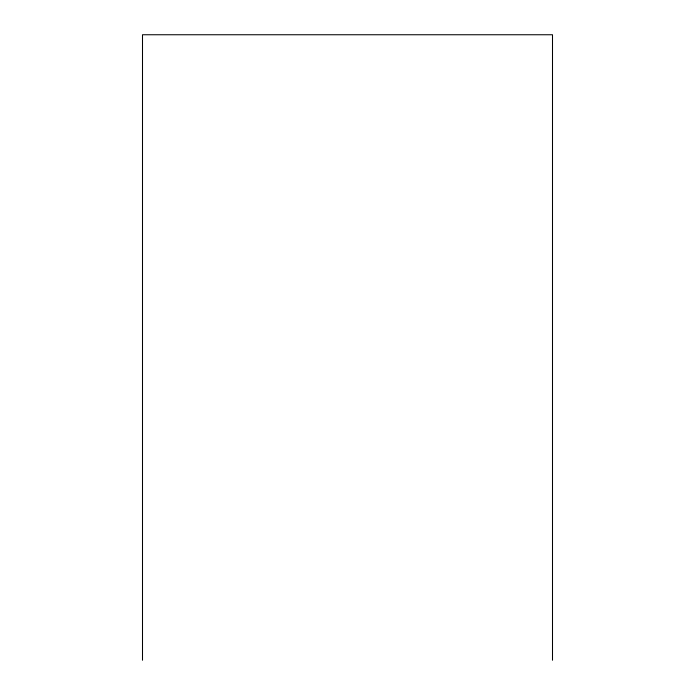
<?xml version="1.0" encoding="UTF-8"?>
<svg xmlns="http://www.w3.org/2000/svg" width="695" height="695" viewBox="0 0 695 695"><rect width="100%" height="100%" fill="white"/><g stroke="black" fill="none" stroke-linecap="round" stroke-linejoin="round"><path stroke-width="1.04" d="M552.499 660.25L552.499 34.75L142.501 34.75L142.501 660.25"/></g></svg>
